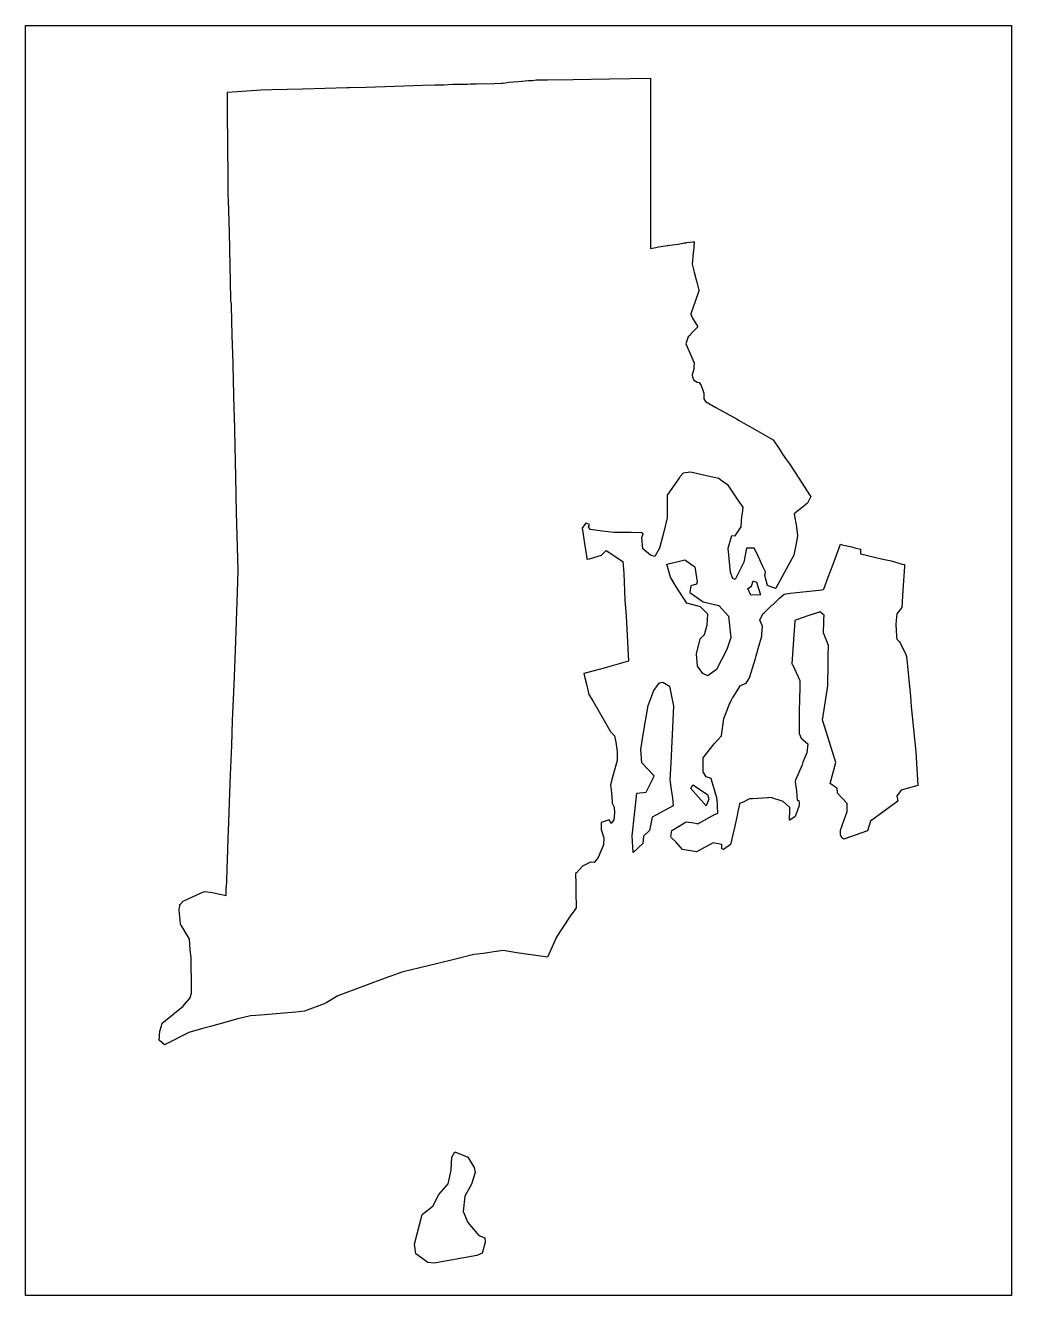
# Model space of a CAD drawing. Extents: x 0.1 to 8.4, y 0.1 to 10.8.
import ezdxf

# ---------------------------------------------------------------- set-up
doc = ezdxf.new("R2010")
doc.units = 0
doc.header["$MEASUREMENT"] = 0
doc.layers.add('STATE', color=7, linetype='CONTINUOUS')

msp = doc.modelspace()

# ---------------------------------------------------------------- linework, layer by layer
at = {"layer": 'STATE'}
msp.add_lwpolyline([(0.093, 0.099), (0.093, 10.807), (8.405, 10.807), (8.405, 0.099), (0.093, 0.099)], dxfattribs=at)
at = {"layer": 'STATE', "color": 2}
for points in [[(1.866, 7), (1.856, 7.52), (1.853, 7.566), (1.853, 7.57), (1.843, 7.943), (1.843, 7.96), (1.836, 8.193), (1.833, 8.323), (1.833, 8.333), (1.83, 8.426), (1.83, 8.46), (1.826, 8.486), (1.826, 8.496), (1.823, 8.646), (1.813, 9.06), (1.806, 9.333), (1.803, 9.377), (1.803, 9.397), (1.803, 9.413), (1.803, 9.617), (1.8, 9.7), (1.8, 9.89), (1.796, 9.983), (1.796, 10.243), (2.08, 10.263), (2.17, 10.267), (2.43, 10.273), (2.806, 10.283), (2.826, 10.283), (2.966, 10.287), (3.443, 10.303), (3.546, 10.307), (3.576, 10.307), (3.619, 10.307), (3.693, 10.31), (3.816, 10.31), (3.843, 10.313), (3.896, 10.313), (4.043, 10.317), (4.103, 10.32), (4.116, 10.32), (4.139, 10.323), (4.166, 10.327), (4.249, 10.333), (4.333, 10.343), (4.343, 10.343), (4.353, 10.343), (4.366, 10.343), (4.399, 10.347), (4.426, 10.347), (4.443, 10.347), (4.459, 10.347), (4.493, 10.347), (4.709, 10.35), (5.016, 10.357), (5.362, 10.363), (5.362, 10.147), (5.362, 10.1), (5.362, 9.977), (5.362, 9.95), (5.362, 9.767), (5.362, 9.747), (5.362, 9.607), (5.362, 9.55), (5.362, 9.343), (5.362, 9.266), (5.362, 9.263), (5.362, 9.19), (5.362, 9.18), (5.362, 9.173), (5.362, 9.166), (5.362, 9.04), (5.362, 8.926), (5.406, 8.933), (5.429, 8.94), (5.452, 8.943), (5.502, 8.95), (5.509, 8.95), (5.526, 8.953), (5.592, 8.963), (5.596, 8.963), (5.609, 8.966), (5.646, 8.973), (5.659, 8.973), (5.669, 8.976), (5.722, 8.983), (5.729, 8.986), (5.726, 8.936), (5.726, 8.93), (5.722, 8.89), (5.712, 8.793), (5.729, 8.726), (5.739, 8.696), (5.739, 8.693), (5.752, 8.643), (5.769, 8.576), (5.772, 8.573), (5.769, 8.563), (5.766, 8.56), (5.739, 8.48), (5.702, 8.376), (5.702, 8.373), (5.702, 8.37), (5.706, 8.36), (5.706, 8.353), (5.712, 8.346), (5.716, 8.343), (5.716, 8.34), (5.762, 8.266), (5.739, 8.243), (5.722, 8.226), (5.692, 8.196), (5.692, 8.193), (5.679, 8.18), (5.659, 8.123), (5.729, 7.963), (5.729, 7.953), (5.726, 7.933), (5.726, 7.91), (5.712, 7.86), (5.716, 7.84), (5.726, 7.816), (5.756, 7.8), (5.772, 7.796), (5.789, 7.77), (5.802, 7.733), (5.806, 7.723), (5.812, 7.706), (5.812, 7.66), (5.826, 7.636), (5.912, 7.586), (6.086, 7.49), (6.109, 7.476), (6.189, 7.43), (6.199, 7.426), (6.395, 7.313), (6.449, 7.233), (6.475, 7.193), (6.509, 7.143), (6.532, 7.11), (6.612, 6.99), (6.702, 6.85), (6.712, 6.836), (6.685, 6.78), (6.572, 6.69), (6.575, 6.67), (6.589, 6.596), (6.602, 6.51), (6.602, 6.506), (6.592, 6.453), (6.569, 6.34), (6.419, 6.063), (6.415, 6.059), (6.349, 6.086), (6.326, 6.17), (6.332, 6.2), (6.309, 6.246), (6.269, 6.333), (6.252, 6.37), (6.236, 6.4), (6.216, 6.4), (6.172, 6.4), (6.149, 6.283), (6.076, 6.136), (6.056, 6.143), (6.036, 6.196), (6.016, 6.4), (6.046, 6.506), (6.076, 6.503), (6.126, 6.58), (6.129, 6.626), (6.132, 6.666), (6.136, 6.696), (6.142, 6.746), (6.106, 6.796), (6.016, 6.93), (5.969, 6.963), (5.939, 6.986), (5.859, 7.003), (5.699, 7.04), (5.636, 7.033), (5.609, 7), (5.606, 6.996), (5.502, 6.846), (5.502, 6.8), (5.502, 6.773), (5.502, 6.73), (5.502, 6.696), (5.502, 6.656), (5.476, 6.55), (5.439, 6.4), (5.399, 6.33), (5.362, 6.34), (5.296, 6.393), (5.289, 6.49), (5.299, 6.52), (5.299, 6.523), (5.289, 6.53), (5.282, 6.53), (5.199, 6.533), (5.052, 6.533), (4.956, 6.543), (4.852, 6.556), (4.839, 6.58), (4.849, 6.6), (4.819, 6.61), (4.816, 6.61), (4.789, 6.573), (4.786, 6.57), (4.809, 6.42), (4.816, 6.373), (4.826, 6.313), (4.826, 6.306), (4.829, 6.306), (4.849, 6.31), (4.949, 6.34), (4.989, 6.38), (5.129, 6.286), (5.136, 6.19), (5.146, 5.963), (5.156, 5.826), (5.176, 5.446), (4.939, 5.379), (4.799, 5.343), (4.809, 5.306), (4.826, 5.243), (4.842, 5.166), (4.876, 5.113), (4.972, 4.946), (5.022, 4.856), (5.059, 4.819), (5.069, 4.763), (5.082, 4.686), (5.082, 4.609), (5.042, 4.469), (5.026, 4.406), (5.032, 4.336), (5.039, 4.263), (5.039, 4.249), (5.056, 4.216), (5.059, 4.169), (5.052, 4.109), (5.042, 4.096), (5.029, 4.079), (5.012, 4.109), (4.946, 4.086), (4.946, 4.029), (4.969, 3.959), (4.966, 3.899), (4.922, 3.793), (4.886, 3.749), (4.862, 3.753), (4.856, 3.753), (4.789, 3.719), (4.739, 3.663), (4.729, 3.656), (4.729, 3.643), (4.732, 3.583), (4.732, 3.496), (4.736, 3.373), (4.736, 3.369), (4.729, 3.359), (4.712, 3.333), (4.696, 3.313), (4.609, 3.183), (4.566, 3.119), (4.566, 3.116), (4.493, 2.953), (4.473, 2.956), (4.236, 2.989), (4.153, 3.003), (4.119, 3.009), (4.063, 2.999), (4.059, 2.999), (3.953, 2.983), (3.873, 2.973), (3.719, 2.936), (3.559, 2.896), (3.489, 2.879), (3.276, 2.829), (3.266, 2.826), (3.173, 2.793), (3.149, 2.782), (2.726, 2.626), (2.633, 2.569), (2.61, 2.559), (2.446, 2.496), (2.373, 2.489), (2.076, 2.462), (1.99, 2.456), (1.883, 2.432), (1.653, 2.366), (1.596, 2.352), (1.47, 2.316), (1.266, 2.212), (1.22, 2.252), (1.226, 2.329), (1.24, 2.372), (1.246, 2.396), (1.346, 2.476), (1.353, 2.482), (1.42, 2.536), (1.483, 2.609), (1.483, 2.612), (1.493, 2.649), (1.493, 2.729), (1.493, 2.779), (1.49, 2.859), (1.49, 2.869), (1.49, 2.886), (1.49, 2.899), (1.49, 2.906), (1.49, 2.936), (1.49, 2.949), (1.483, 3.013), (1.483, 3.026), (1.48, 3.046), (1.48, 3.059), (1.48, 3.069), (1.476, 3.093), (1.476, 3.096), (1.476, 3.106), (1.473, 3.109), (1.433, 3.173), (1.433, 3.176), (1.41, 3.216), (1.406, 3.219), (1.403, 3.223), (1.4, 3.229), (1.4, 3.233), (1.4, 3.236), (1.39, 3.349), (1.39, 3.356), (1.393, 3.373), (1.396, 3.379), (1.396, 3.396), (1.4, 3.399), (1.423, 3.423), (1.576, 3.493), (1.606, 3.506), (1.666, 3.496), (1.786, 3.473), (1.786, 3.506), (1.786, 3.526), (1.79, 3.583), (1.793, 3.703), (1.796, 3.769), (1.803, 3.956), (1.806, 4.013), (1.82, 4.416), (1.823, 4.489), (1.833, 4.736), (1.84, 4.946), (1.853, 5.249), (1.863, 5.536), (1.88, 6.029), (1.886, 6.213), (1.873, 6.7), (1.866, 7)], [(6.962, 6.433), (6.972, 6.43), (6.985, 6.426), (7.002, 6.423), (7.059, 6.41), (7.085, 6.403), (7.132, 6.39), (7.132, 6.356), (7.132, 6.353), (7.249, 6.323), (7.319, 6.306), (7.389, 6.293), (7.482, 6.266), (7.485, 6.266), (7.502, 6.263), (7.502, 6.246), (7.489, 6.046), (7.479, 5.899), (7.439, 5.846), (7.435, 5.823), (7.429, 5.756), (7.435, 5.659), (7.439, 5.633), (7.455, 5.616), (7.459, 5.609), (7.465, 5.603), (7.515, 5.503), (7.519, 5.486), (7.552, 5.153), (7.559, 5.066), (7.599, 4.683), (7.615, 4.399), (7.495, 4.366), (7.475, 4.359), (7.439, 4.313), (7.445, 4.266), (7.215, 4.099), (7.192, 4.016), (6.992, 3.946), (6.975, 3.959), (6.962, 3.983), (6.962, 4.023), (7.019, 4.179), (7.019, 4.246), (6.939, 4.333), (6.935, 4.376), (6.925, 4.383), (6.875, 4.416), (6.925, 4.593), (6.815, 4.943), (6.812, 4.949), (6.855, 5.239), (6.859, 5.423), (6.859, 5.489), (6.862, 5.579), (6.819, 5.686), (6.822, 5.779), (6.822, 5.799), (6.825, 5.836), (6.789, 5.863), (6.782, 5.859), (6.759, 5.853), (6.679, 5.826), (6.602, 5.799), (6.592, 5.796), (6.579, 5.789), (6.575, 5.743), (6.572, 5.709), (6.552, 5.426), (6.559, 5.419), (6.575, 5.383), (6.619, 5.283), (6.619, 5.226), (6.615, 5.026), (6.615, 4.836), (6.632, 4.799), (6.689, 4.749), (6.679, 4.673), (6.645, 4.596), (6.639, 4.573), (6.585, 4.443), (6.582, 4.433), (6.582, 4.429), (6.592, 4.353), (6.599, 4.276), (6.612, 4.273), (6.612, 4.269), (6.615, 4.246), (6.615, 4.236), (6.612, 4.223), (6.582, 4.139), (6.535, 4.106), (6.532, 4.106), (6.535, 4.193), (6.535, 4.213), (6.479, 4.263), (6.376, 4.299), (6.355, 4.296), (6.352, 4.296), (6.349, 4.296), (6.222, 4.286), (6.202, 4.286), (6.196, 4.286), (6.136, 4.256), (6.112, 4.246), (6.109, 4.229), (6.099, 4.179), (6.092, 4.146), (6.069, 4.046), (6.036, 3.903), (5.976, 3.859), (5.962, 3.866), (5.962, 3.903), (5.902, 3.913), (5.889, 3.916), (5.749, 3.839), (5.632, 3.859), (5.576, 3.923), (5.539, 3.959), (5.532, 3.969), (5.542, 4.019), (5.546, 4.023), (5.599, 4.053), (5.649, 4.083), (5.666, 4.093), (5.726, 4.083), (5.752, 4.079), (5.762, 4.076), (5.906, 4.156), (5.909, 4.156), (5.929, 4.166), (5.926, 4.223), (5.926, 4.246), (5.922, 4.296), (5.919, 4.303), (5.902, 4.363), (5.882, 4.426), (5.872, 4.459), (5.832, 4.473), (5.806, 4.513), (5.806, 4.626), (5.806, 4.633), (5.899, 4.749), (5.959, 4.819), (5.979, 4.963), (6.009, 5.033), (6.026, 5.083), (6.032, 5.096), (6.039, 5.109), (6.056, 5.143), (6.059, 5.143), (6.119, 5.243), (6.169, 5.263), (6.196, 5.306), (6.246, 5.469), (6.252, 5.493), (6.279, 5.583), (6.296, 5.649), (6.299, 5.659), (6.299, 5.673), (6.306, 5.743), (6.282, 5.793), (6.309, 5.846), (6.319, 5.856), (6.385, 5.919), (6.392, 5.923), (6.399, 5.929), (6.449, 5.979), (6.489, 6.013), (6.539, 6.019), (6.809, 6.049), (6.822, 6.053), (6.852, 6.133), (6.902, 6.266), (6.909, 6.286), (6.962, 6.433)], [(5.606, 6.29), (5.652, 6.3), (5.736, 6.243), (5.756, 6.116), (5.749, 6.096), (5.702, 6.083), (5.692, 6.026), (5.806, 5.946), (5.939, 5.916), (6.019, 5.826), (6.039, 5.646), (6.006, 5.546), (5.919, 5.376), (5.846, 5.323), (5.802, 5.343), (5.759, 5.406), (5.749, 5.509), (5.779, 5.636), (5.816, 5.673), (5.839, 5.753), (5.846, 5.843), (5.782, 5.906), (5.669, 5.936), (5.576, 6.08), (5.529, 6.156), (5.499, 6.266), (5.606, 6.29)], [(6.226, 6.123), (6.256, 6.113), (6.289, 6.006), (6.206, 6.003), (6.182, 6.059), (6.212, 6.08), (6.226, 6.123)], [(5.452, 5.266), (5.466, 5.269), (5.522, 5.236), (5.556, 5.069), (5.532, 4.589), (5.526, 4.446), (5.536, 4.366), (5.546, 4.296), (5.552, 4.229), (5.376, 4.133), (5.352, 4.019), (5.302, 3.973), (5.296, 3.909), (5.216, 3.833), (5.206, 3.976), (5.246, 4.333), (5.326, 4.343), (5.342, 4.376), (5.392, 4.479), (5.386, 4.486), (5.289, 4.589), (5.279, 4.703), (5.302, 4.846), (5.342, 5.073), (5.389, 5.199), (5.436, 5.263), (5.452, 5.266)], [(5.842, 4.323), (5.852, 4.283), (5.832, 4.229), (5.702, 4.373), (5.719, 4.406), (5.842, 4.323)], [(3.853, 0.679), (3.916, 0.606), (3.966, 0.586), (3.969, 0.546), (3.943, 0.456), (3.899, 0.436), (3.539, 0.372), (3.486, 0.379), (3.383, 0.452), (3.373, 0.532), (3.436, 0.782), (3.529, 0.856), (3.576, 0.949), (3.579, 0.952), (3.656, 1.042), (3.683, 1.156), (3.686, 1.266), (3.713, 1.312), (3.823, 1.266), (3.876, 1.179), (3.883, 1.136), (3.853, 1.039), (3.796, 0.936), (3.783, 0.809), (3.823, 0.716), (3.853, 0.679)]]:
    msp.add_lwpolyline(points, dxfattribs=at)

doc.saveas('drawing.dxf')
